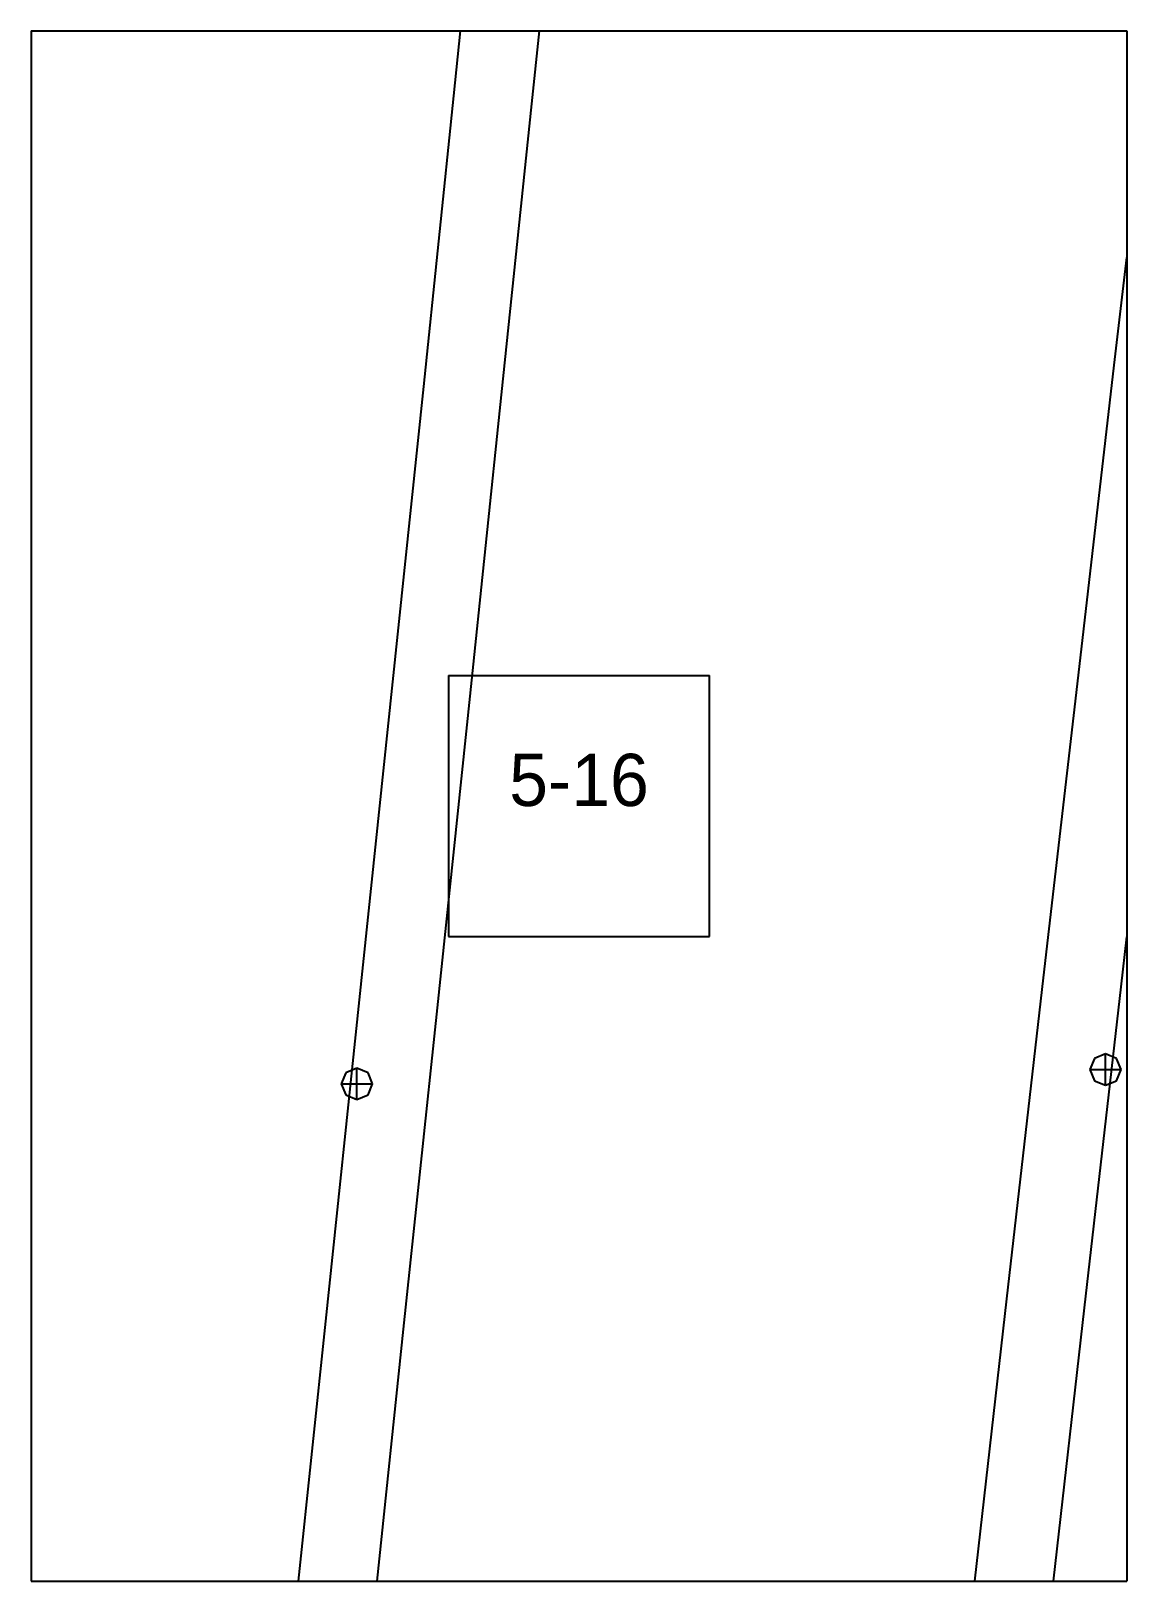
# Paper-space layout 'Plan 5-16' of a CAD drawing. Header units: metres, sheet in millimetres. Extents: x 0 to 210, y 0 to 297.
# The model-space entities are those that its viewports show. They can reach past a viewport. Long polylines and large blocks are cut down to what shows.
import ezdxf
from ezdxf.enums import TextEntityAlignment as Align

# ---------------------------------------------------------------- set-up
doc = ezdxf.new("R2010")
doc.units = ezdxf.units.M
for name, color, linetype in [('default', 7, 'Continuous'), ('TEXTLAYER', 7, 'Continuous'), ('VIEWPORTS', 7, 'Continuous')]:
    doc.layers.add(name, color=color, linetype=linetype)

msp = doc.modelspace()

# ---------------------------------------------------------------- linework, layer by layer
at = {"color": 9}
for p, q in [((3150, -891), (3150, -1188)), ((3150, -891), (3150, -1188)), ((3360, -891), (3360, -1188)), ((3360, -891), (3360, -1188)), ((2940, -1188), (3150, -1188)), ((2940, -1188), (3150, -1188)), ((3150, -1188), (3360, -1188)), ((3150, -1188), (3150, -1485)), ((3150, -1188), (3360, -1188)), ((3150, -1188), (3150, -1485)), ((3360, -1188), (3570, -1188)), ((3360, -1188), (3360, -1485)), ((3360, -1188), (3570, -1188)), ((3360, -1188), (3360, -1485)), ((3230, -1311.5), (3280, -1311.5)), ((3230, -1311.5), (3230, -1361.5)), ((3280, -1361.5), (3280, -1311.5)), ((3230, -1361.5), (3280, -1361.5)), ((2940, -1485), (3150, -1485)), ((2940, -1485), (3150, -1485)), ((3150, -1485), (3360, -1485)), ((3150, -1485), (3150, -1782)), ((3150, -1485), (3360, -1485)), ((3150, -1485), (3150, -1782)), ((3360, -1485), (3570, -1485)), ((3360, -1485), (3360, -1782)), ((3360, -1485), (3570, -1485)), ((3360, -1485), (3360, -1782))]:
    msp.add_line(p, q, dxfattribs=at)
at = {"layer": 'default', "color": 7, "linetype": 'Continuous'}
for p, q in [((3231.04, -1200.42), (3236.58, -1146.8)), ((3245.96, -1201.97), (3251.5, -1148.35)), ((3357.57, -1252.06), (3364.13, -1196.37)), ((3225.24, -1256.15), (3231.04, -1200.42)), ((3240.16, -1257.71), (3245.96, -1201.97)), ((3350.87, -1309.77), (3357.57, -1252.06)), ((3219.2, -1313.92), (3225.24, -1256.15)), ((3234.12, -1315.48), (3240.16, -1257.71)), ((3344, -1369.43), (3350.87, -1309.77)), ((3358.9, -1371.13), (3365.77, -1311.49)), ((3212.95, -1373.62), (3219.2, -1313.92)), ((3227.87, -1375.19), (3234.12, -1315.48)), ((3336.97, -1430.96), (3344, -1369.43)), ((3351.87, -1432.65), (3358.9, -1371.13)), ((3206.48, -1435.2), (3212.95, -1373.62)), ((3221.4, -1436.77), (3227.87, -1375.19)), ((3355.88, -1384.01), (3353.76, -1384.89)), ((3358, -1384.89), (3355.88, -1384.01)), ((3355.88, -1390.01), (3355.88, -1384.01)), ((3212.46, -1386.72), (3210.34, -1387.6)), ((3214.59, -1387.6), (3212.46, -1386.72)), ((3212.46, -1392.72), (3212.46, -1386.72)), ((3353.76, -1384.89), (3352.88, -1387.01)), ((3358.88, -1387.01), (3358, -1384.89)), ((3210.34, -1387.6), (3209.46, -1389.72)), ((3209.46, -1389.72), (3210.34, -1391.84)), ((3209.46, -1389.72), (3215.46, -1389.72)), ((3215.46, -1389.72), (3214.59, -1387.6)), ((3214.59, -1391.84), (3215.46, -1389.72)), ((3352.88, -1387.01), (3353.76, -1389.13)), ((3352.88, -1387.01), (3358.88, -1387.01)), ((3353.76, -1389.13), (3355.88, -1390.01)), ((3355.88, -1390.01), (3358, -1389.13)), ((3358, -1389.13), (3358.88, -1387.01)), ((3210.34, -1391.84), (3212.46, -1392.72)), ((3212.46, -1392.72), (3214.59, -1391.84)), ((3329.78, -1494.21), (3336.97, -1430.96)), ((3344.69, -1495.89), (3351.87, -1432.65)), ((3199.82, -1498.48), (3206.48, -1435.2)), ((3214.73, -1500.06), (3221.4, -1436.77))]:
    msp.add_line(p, q, dxfattribs=at)

# ---------------------------------------------------------------- texts
at = {"layer": 'TEXTLAYER', "color": 1}
msp.add_text('5-16', height=10, dxfattribs=at).set_placement((3255, -1336.5), align=Align.CENTER)

psp = doc.layouts.new('Plan 5-16')

# ---------------------------------------------------------------- viewports
at = {"layer": 'VIEWPORTS'}
psp.add_viewport(center=(105, 148.5), size=(210, 297), view_center_point=(3255, -1336.5), view_height=297, dxfattribs=at)

doc.saveas('drawing.dxf')
